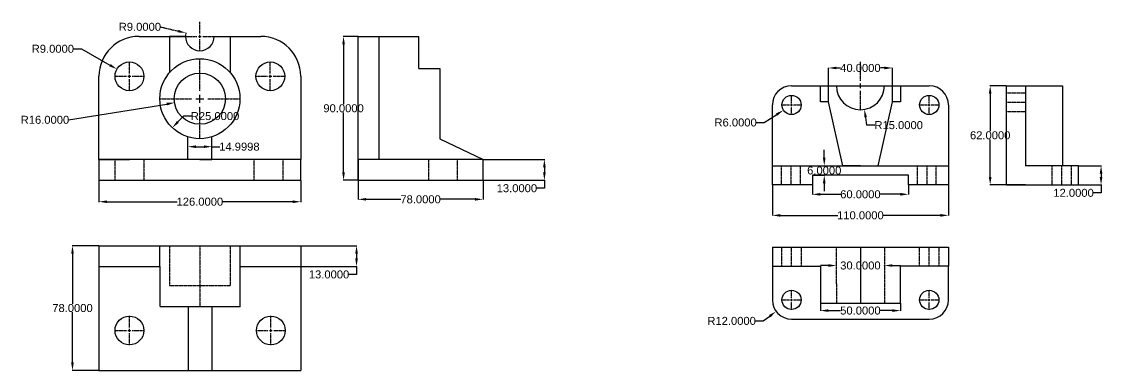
# Model space of a CAD drawing. Header units: inches. Extents: x -272 to 815, y -452 to -151.
# Drawn here: x 140 to 815, y -452 to -234 of the extents above; entities that cross this region are included whole.
import ezdxf

# ---------------------------------------------------------------- set-up
doc = ezdxf.new("R2010")
doc.units = ezdxf.units.IN
doc.header["$MEASUREMENT"] = 0
doc.linetypes.add('CENTER2', pattern=[1.125, 0.75, -0.125, 0.125, -0.125])
doc.layers.add('Centerline', color=1, linetype='CENTER2', plot=False)
doc.styles.get("Standard").update_dxf_attribs({"font": 'arial.ttf'})
doc.dimstyles.get("Standard").update_dxf_attribs({"dimtxt": 5, "dimasz": 5, "dimexe": 0.18, "dimexo": 0.0625, "dimgap": 0.09, "dimtad": 0, "dimtih": 1, "dimtoh": 1, "dimdec": 4, "dimzin": 0, "dimdsep": 46, "dimtxsty": 'Standard', "dimcen": 0.09, "dimadec": 0, "dimazin": 0, "dimtfac": 1, "dimtdec": 4, "dimtofl": 0, "dimtmove": 0, "dimatfit": 3, "dimfxl": 1, "dimtolj": 1, "dimtzin": 0, "dimarcsym": 0})

# ---------------------------------------------------------------- blocks, each defined once
blk = doc.blocks.new('*U11')
at = {"layer": 'Centerline', "color": 0, "linetype": 'CENTER2', "transparency": 16777216}
for p, q in [((0, 1.8), (0, 9.12)), ((-9.12, 0), (-1.8, 0)), ((1.8, 0), (9.12, 0)), ((0, -9.12), (0, -1.8))]:
    blk.add_line(p, q, dxfattribs=at)
at = {"layer": 'Centerline', "color": 0, "linetype": 'Continuous', "transparency": 16777216}
for p, q in [((-0.9, 0), (0.9, 0)), ((0, -0.9), (0, 0.9))]:
    blk.add_line(p, q, dxfattribs=at)
blk = doc.blocks.new('*U12')
at = {"layer": 'Centerline', "color": 0, "linetype": 'CENTER2', "transparency": 16777216}
for p, q in [((0, 1.8), (0, 9.12)), ((-9.12, 0), (-1.8, 0)), ((1.8, 0), (9.12, 0)), ((0, -9.12), (0, -1.8))]:
    blk.add_line(p, q, dxfattribs=at)
at = {"layer": 'Centerline', "color": 0, "linetype": 'Continuous', "transparency": 16777216}
for p, q in [((-0.9, 0), (0.9, 0)), ((0, -0.9), (0, 0.9))]:
    blk.add_line(p, q, dxfattribs=at)
blk = doc.blocks.new('*U13')
at = {"layer": 'Centerline', "color": 0, "linetype": 'CENTER2', "transparency": 16777216}
for p, q in [((0, 5), (0, 25.12)), ((-25.12, 0), (-5, 0)), ((5, 0), (25.12, 0)), ((0, -25.12), (0, -5))]:
    blk.add_line(p, q, dxfattribs=at)
at = {"layer": 'Centerline', "color": 0, "linetype": 'Continuous', "transparency": 16777216}
for p, q in [((-2.5, 0), (2.5, 0)), ((0, -2.5), (0, 2.5))]:
    blk.add_line(p, q, dxfattribs=at)
blk = doc.blocks.new('*D14')
at = {"layer": 'Centerline', "color": 0, "linetype": 'ByBlock', "lineweight": -2, "transparency": 16777216}
for p, q in [((188.25, -332.83), (188.25, -346.38)), ((314.25, -332.83), (314.25, -346.38)), ((193.25, -346.2), (237.14, -346.2)), ((309.25, -346.2), (265.36, -346.2))]:
    blk.add_line(p, q, dxfattribs=at)
at = {"layer": 'Centerline', "color": 0, "linetype": 'ByBlock', "transparency": 16777216}
for points in [[(193.25, -345.37), (193.25, -347.03), (188.25, -346.2)], [(309.25, -345.37), (309.25, -347.03), (314.25, -346.2)]]:
    blk.add_solid(points, dxfattribs=at)
at = {"layer": 'Defpoints', "color": 0, "linetype": 'ByBlock', "transparency": 16777216}
for p in [(188.25, -332.77), (314.25, -332.77), (314.25, -346.2)]:
    blk.add_point(p, dxfattribs=at)
at = {"layer": 'Centerline', "color": 0, "linetype": 'ByBlock', "transparency": 16777216, "insert": (251.25, -346.2), "char_height": 5, "attachment_point": 5}
blk.add_mtext('\\A1;126.0000', dxfattribs=at)
blk = doc.blocks.new('*D15')
at = {"color": 0, "lineweight": -2, "transparency": 16777216}
for p, q in [((172.29, -250.56), (177.29, -250.56)), ((177.29, -250.56), (195.11, -260.8)), ((207.16, -267.77), (207.34, -267.77)), ((207.25, -267.86), (207.25, -267.68))]:
    blk.add_line(p, q, dxfattribs=at)
at = {"color": 0, "transparency": 16777216}
blk.add_solid([(195.53, -260.07), (194.7, -261.52), (199.45, -263.29)], dxfattribs=at)
at = {"layer": 'Defpoints', "color": 0, "transparency": 16777216}
for p in [(199.45, -263.29), (207.25, -267.77)]:
    blk.add_point(p, dxfattribs=at)
at = {"color": 0, "transparency": 16777216, "insert": (159.44, -250.56), "char_height": 5, "attachment_point": 5}
blk.add_mtext('\\A1;R9.0000', dxfattribs=at)
blk = doc.blocks.new('*D16')
at = {"color": 0, "lineweight": -2, "transparency": 16777216}
for p, q in [((251.16, -281.77), (251.34, -281.77)), ((251.25, -281.86), (251.25, -281.68)), ((169.3, -294.99), (230.52, -285.12))]:
    blk.add_line(p, q, dxfattribs=at)
at = {"color": 0, "transparency": 16777216}
blk.add_solid([(230.38, -284.29), (230.65, -285.94), (235.45, -284.32)], dxfattribs=at)
at = {"layer": 'Defpoints', "color": 0, "transparency": 16777216}
for p in [(251.25, -281.77), (235.45, -284.32)]:
    blk.add_point(p, dxfattribs=at)
at = {"color": 0, "transparency": 16777216, "insert": (154.5, -294.99), "char_height": 5, "attachment_point": 5}
blk.add_mtext('\\A1;R16.0000', dxfattribs=at)
blk = doc.blocks.new('*D17')
at = {"color": 0, "lineweight": -2, "transparency": 16777216}
for p, q in [((240.93, -292.66), (237.49, -296.29)), ((245.93, -292.66), (240.93, -292.66))]:
    blk.add_line(p, q, dxfattribs=at)
at = {"color": 0, "transparency": 16777216}
blk.add_solid([(236.89, -295.71), (238.1, -296.86), (234.05, -299.92)], dxfattribs=at)
at = {"layer": 'Defpoints', "color": 0, "transparency": 16777216}
for p in [(251.25, -281.77), (234.05, -299.92)]:
    blk.add_point(p, dxfattribs=at)
at = {"color": 0, "transparency": 16777216, "insert": (260.73, -292.66), "char_height": 5, "attachment_point": 5}
blk.add_mtext('\\A1;R25.0000', dxfattribs=at)
blk = doc.blocks.new('*D18')
at = {"color": 0, "lineweight": -2, "transparency": 16777216}
for p, q in [((243.75, -312.63), (243.75, -311.6)), ((248.75, -311.78), (253.75, -311.78)), ((258.75, -312.61), (258.75, -311.6)), ((258.75, -311.78), (263.75, -311.78))]:
    blk.add_line(p, q, dxfattribs=at)
at = {"color": 0, "transparency": 16777216}
for points in [[(248.75, -310.95), (248.75, -312.61), (243.75, -311.78)], [(253.75, -310.95), (253.75, -312.61), (258.75, -311.78)]]:
    blk.add_solid(points, dxfattribs=at)
at = {"layer": 'Defpoints', "color": 0, "transparency": 16777216}
for p in [(243.75, -312.7), (258.75, -311.78), (258.75, -312.67)]:
    blk.add_point(p, dxfattribs=at)
at = {"color": 0, "transparency": 16777216, "insert": (275.93, -311.78), "char_height": 5, "attachment_point": 5}
blk.add_mtext('\\A1;14.9998', dxfattribs=at)
blk = doc.blocks.new('*D19')
at = {"color": 0, "lineweight": -2, "transparency": 16777216}
for p, q in [((350.03, -242.77), (340.81, -242.77)), ((340.99, -247.77), (340.99, -285.13)), ((340.99, -327.77), (340.99, -290.42)), ((350.03, -332.77), (340.81, -332.77))]:
    blk.add_line(p, q, dxfattribs=at)
at = {"color": 0, "transparency": 16777216}
for points in [[(340.16, -247.77), (341.83, -247.77), (340.99, -242.77)], [(340.16, -327.77), (341.83, -327.77), (340.99, -332.77)]]:
    blk.add_solid(points, dxfattribs=at)
at = {"layer": 'Defpoints', "color": 0, "transparency": 16777216}
for p in [(350.09, -242.77), (340.99, -332.77), (350.09, -332.77)]:
    blk.add_point(p, dxfattribs=at)
at = {"color": 0, "transparency": 16777216, "insert": (340.99, -287.77), "char_height": 5, "attachment_point": 5}
blk.add_mtext('\\A1;90.0000', dxfattribs=at)
blk = doc.blocks.new('*D20')
at = {"color": 0, "lineweight": -2, "transparency": 16777216}
for p, q in [((350.09, -332.83), (350.09, -344.87)), ((428.09, -332.83), (428.09, -344.87)), ((355.09, -344.69), (376.71, -344.69)), ((423.09, -344.69), (401.47, -344.69))]:
    blk.add_line(p, q, dxfattribs=at)
at = {"color": 0, "transparency": 16777216}
for points in [[(355.09, -343.86), (355.09, -345.52), (350.09, -344.69)], [(423.09, -343.86), (423.09, -345.52), (428.09, -344.69)]]:
    blk.add_solid(points, dxfattribs=at)
at = {"layer": 'Defpoints', "color": 0, "transparency": 16777216}
for p in [(350.09, -332.77), (428.09, -332.77), (350.09, -344.69)]:
    blk.add_point(p, dxfattribs=at)
at = {"color": 0, "transparency": 16777216, "insert": (389.09, -344.69), "char_height": 5, "attachment_point": 5}
blk.add_mtext('\\A1;78.0000', dxfattribs=at)
blk = doc.blocks.new('*D21')
at = {"color": 0, "lineweight": -2, "transparency": 16777216}
for p, q in [((314.31, -373.68), (349.27, -373.68)), ((349.09, -378.68), (349.09, -381.68)), ((314.31, -386.68), (349.27, -386.68)), ((349.09, -386.68), (349.09, -391.68)), ((349.09, -391.68), (344.09, -391.68))]:
    blk.add_line(p, q, dxfattribs=at)
at = {"color": 0, "transparency": 16777216}
for points in [[(348.25, -378.68), (349.92, -378.68), (349.09, -373.68)], [(348.25, -381.68), (349.92, -381.68), (349.09, -386.68)]]:
    blk.add_solid(points, dxfattribs=at)
at = {"layer": 'Defpoints', "color": 0, "transparency": 16777216}
for p in [(314.25, -373.68), (314.25, -386.68), (349.09, -386.68)]:
    blk.add_point(p, dxfattribs=at)
at = {"color": 0, "transparency": 16777216, "insert": (331.92, -391.68), "char_height": 5, "attachment_point": 5}
blk.add_mtext('\\A1;13.0000', dxfattribs=at)
blk = doc.blocks.new('*D22')
at = {"color": 0, "lineweight": -2, "transparency": 16777216}
for p, q in [((428.15, -319.77), (466.58, -319.77)), ((466.4, -324.77), (466.4, -327.77)), ((428.15, -332.77), (466.58, -332.77)), ((466.4, -332.77), (466.4, -337.77)), ((466.4, -337.77), (461.4, -337.77))]:
    blk.add_line(p, q, dxfattribs=at)
at = {"color": 0, "transparency": 16777216}
for points in [[(465.57, -324.77), (467.24, -324.77), (466.4, -319.77)], [(465.57, -327.77), (467.24, -327.77), (466.4, -332.77)]]:
    blk.add_solid(points, dxfattribs=at)
at = {"layer": 'Defpoints', "color": 0, "transparency": 16777216}
for p in [(428.09, -319.77), (428.09, -332.77), (466.4, -332.77)]:
    blk.add_point(p, dxfattribs=at)
at = {"color": 0, "transparency": 16777216, "insert": (449.24, -337.77), "char_height": 5, "attachment_point": 5}
blk.add_mtext('\\A1;13.0000', dxfattribs=at)
blk = doc.blocks.new('*D23')
at = {"color": 0, "lineweight": -2, "transparency": 16777216}
for p, q in [((188.19, -373.68), (171.51, -373.68)), ((171.69, -378.68), (171.69, -410.03)), ((171.69, -446.68), (171.69, -415.32)), ((188.19, -451.68), (171.51, -451.68))]:
    blk.add_line(p, q, dxfattribs=at)
at = {"color": 0, "transparency": 16777216}
for points in [[(170.86, -378.68), (172.53, -378.68), (171.69, -373.68)], [(170.86, -446.68), (172.53, -446.68), (171.69, -451.68)]]:
    blk.add_solid(points, dxfattribs=at)
at = {"layer": 'Defpoints', "color": 0, "transparency": 16777216}
for p in [(188.25, -373.68), (171.69, -451.68), (188.25, -451.68)]:
    blk.add_point(p, dxfattribs=at)
at = {"color": 0, "transparency": 16777216, "insert": (171.69, -412.68), "char_height": 5, "attachment_point": 5}
blk.add_mtext('\\A1;78.0000', dxfattribs=at)
blk = doc.blocks.new('*U25')
at = {"layer": 'Centerline', "color": 0, "linetype": 'CENTER2', "transparency": 16777216}
for p, q in [((-6.12, 0), (-1.2, 0)), ((0, 1.2), (0, 6.12)), ((1.2, 0), (6.12, 0)), ((0, -6.12), (0, -1.2))]:
    blk.add_line(p, q, dxfattribs=at)
at = {"layer": 'Centerline', "color": 0, "linetype": 'Continuous', "transparency": 16777216}
for p, q in [((-0.6, 0), (0.6, 0)), ((0, -0.6), (0, 0.6))]:
    blk.add_line(p, q, dxfattribs=at)
blk = doc.blocks.new('*U26')
at = {"layer": 'Centerline', "color": 0, "linetype": 'CENTER2', "transparency": 16777216}
for p, q in [((-6.12, 0), (-1.2, 0)), ((0, 1.2), (0, 6.12)), ((1.2, 0), (6.12, 0)), ((0, -6.12), (0, -1.2))]:
    blk.add_line(p, q, dxfattribs=at)
at = {"layer": 'Centerline', "color": 0, "linetype": 'Continuous', "transparency": 16777216}
for p, q in [((-0.6, 0), (0.6, 0)), ((0, -0.6), (0, 0.6))]:
    blk.add_line(p, q, dxfattribs=at)
blk = doc.blocks.new('*U27')
at = {"layer": 'Centerline', "color": 0, "linetype": 'CENTER2', "transparency": 16777216}
for p, q in [((0, 3), (0, 15.12)), ((-15.12, 0), (-3, 0)), ((3, 0), (15.12, 0)), ((0, -15.12), (0, -3))]:
    blk.add_line(p, q, dxfattribs=at)
at = {"layer": 'Centerline', "color": 0, "linetype": 'Continuous', "transparency": 16777216}
for p, q in [((-1.5, 0), (1.5, 0)), ((0, -1.5), (0, 1.5))]:
    blk.add_line(p, q, dxfattribs=at)
blk = doc.blocks.new('*U28')
at = {"layer": 'Centerline', "color": 0, "linetype": 'CENTER2', "transparency": 16777216}
for p, q in [((-6.12, 0), (-1.2, 0)), ((0, 1.2), (0, 6.12)), ((1.2, 0), (6.12, 0)), ((0, -6.12), (0, -1.2))]:
    blk.add_line(p, q, dxfattribs=at)
at = {"layer": 'Centerline', "color": 0, "linetype": 'Continuous', "transparency": 16777216}
for p, q in [((-0.6, 0), (0.6, 0)), ((0, -0.6), (0, 0.6))]:
    blk.add_line(p, q, dxfattribs=at)
blk = doc.blocks.new('*U29')
at = {"layer": 'Centerline', "color": 0, "linetype": 'CENTER2', "transparency": 16777216}
for p, q in [((-6.12, 0), (-1.2, 0)), ((0, 1.2), (0, 6.12)), ((1.2, 0), (6.12, 0)), ((0, -6.12), (0, -1.2))]:
    blk.add_line(p, q, dxfattribs=at)
at = {"layer": 'Centerline', "color": 0, "linetype": 'Continuous', "transparency": 16777216}
for p, q in [((-0.6, 0), (0.6, 0)), ((0, -0.6), (0, 0.6))]:
    blk.add_line(p, q, dxfattribs=at)
blk = doc.blocks.new('*D31')
at = {"layer": 'Centerline', "color": 0, "linetype": 'ByBlock', "lineweight": -2, "transparency": 16777216}
for p, q in [((754.86, -273.66), (744.63, -273.66)), ((744.81, -278.66), (744.81, -302.02)), ((744.81, -330.66), (744.81, -307.3)), ((754.86, -335.66), (744.63, -335.66))]:
    blk.add_line(p, q, dxfattribs=at)
at = {"layer": 'Centerline', "color": 0, "linetype": 'ByBlock', "transparency": 16777216}
for points in [[(743.97, -278.66), (745.64, -278.66), (744.81, -273.66)], [(743.97, -330.66), (745.64, -330.66), (744.81, -335.66)]]:
    blk.add_solid(points, dxfattribs=at)
at = {"layer": 'Defpoints', "color": 0, "linetype": 'ByBlock', "transparency": 16777216}
for p in [(754.93, -273.66), (744.81, -335.66), (754.93, -335.66)]:
    blk.add_point(p, dxfattribs=at)
at = {"layer": 'Centerline', "color": 0, "linetype": 'ByBlock', "lineweight": -2, "transparency": 16777216, "insert": (744.81, -304.66), "char_height": 5, "attachment_point": 5}
blk.add_mtext('\\A1;62.0000', dxfattribs=at)
blk = doc.blocks.new('*D32')
at = {"layer": 'Centerline', "color": 0, "linetype": 'ByBlock', "lineweight": -2, "transparency": 16777216}
for p, q in [((799.99, -323.66), (814.23, -323.66)), ((814.05, -328.66), (814.05, -330.66)), ((799.99, -335.66), (814.23, -335.66)), ((814.05, -335.66), (814.05, -340.66)), ((814.05, -340.66), (809.05, -340.66))]:
    blk.add_line(p, q, dxfattribs=at)
at = {"layer": 'Centerline', "color": 0, "linetype": 'ByBlock', "transparency": 16777216}
for points in [[(813.21, -328.66), (814.88, -328.66), (814.05, -323.66)], [(813.21, -330.66), (814.88, -330.66), (814.05, -335.66)]]:
    blk.add_solid(points, dxfattribs=at)
at = {"layer": 'Defpoints', "color": 0, "linetype": 'ByBlock', "transparency": 16777216}
for p in [(799.93, -323.66), (799.93, -335.66), (814.05, -335.66)]:
    blk.add_point(p, dxfattribs=at)
at = {"layer": 'Centerline', "color": 0, "linetype": 'ByBlock', "lineweight": -2, "transparency": 16777216, "insert": (796.88, -340.66), "char_height": 5, "attachment_point": 5}
blk.add_mtext('\\A1;12.0000', dxfattribs=at)
blk = doc.blocks.new('*D33')
at = {"layer": 'Centerline', "color": 0, "linetype": 'ByBlock', "lineweight": -2, "transparency": 16777216}
for p, q in [((663.67, -273.66), (663.85, -273.66)), ((663.76, -273.75), (663.76, -273.57)), ((667.87, -298.32), (667.05, -293.39)), ((672.87, -298.32), (667.87, -298.32))]:
    blk.add_line(p, q, dxfattribs=at)
at = {"layer": 'Centerline', "color": 0, "linetype": 'ByBlock', "transparency": 16777216}
blk.add_solid([(667.87, -293.25), (666.23, -293.53), (666.23, -288.46)], dxfattribs=at)
at = {"layer": 'Defpoints', "color": 0, "linetype": 'ByBlock', "transparency": 16777216}
for p in [(663.76, -273.66), (666.23, -288.46)]:
    blk.add_point(p, dxfattribs=at)
at = {"layer": 'Centerline', "color": 0, "linetype": 'ByBlock', "lineweight": -2, "transparency": 16777216, "insert": (687.66, -298.32), "char_height": 5, "attachment_point": 5}
blk.add_mtext('\\A1;R15.0000', dxfattribs=at)
blk = doc.blocks.new('*D37')
at = {"layer": 'Centerline', "color": 0, "linetype": 'ByBlock', "lineweight": -2, "transparency": 16777216}
for p, q in [((643.76, -283.6), (643.76, -262.37)), ((648.76, -262.55), (651.26, -262.55)), ((678.76, -262.55), (676.26, -262.55)), ((683.76, -283.6), (683.76, -262.37))]:
    blk.add_line(p, q, dxfattribs=at)
at = {"layer": 'Centerline', "color": 0, "linetype": 'ByBlock', "transparency": 16777216}
for points in [[(648.76, -261.71), (648.76, -263.38), (643.76, -262.55)], [(678.76, -261.71), (678.76, -263.38), (683.76, -262.55)]]:
    blk.add_solid(points, dxfattribs=at)
at = {"layer": 'Defpoints', "color": 0, "linetype": 'ByBlock', "transparency": 16777216}
for p in [(683.76, -262.55), (643.76, -283.66), (683.76, -283.66)]:
    blk.add_point(p, dxfattribs=at)
at = {"layer": 'Centerline', "color": 0, "linetype": 'ByBlock', "lineweight": -2, "transparency": 16777216, "insert": (663.76, -262.55), "char_height": 5, "attachment_point": 5}
blk.add_mtext('\\A1;40.0000', dxfattribs=at)
blk = doc.blocks.new('*D38')
at = {"layer": 'Centerline', "color": 0, "linetype": 'ByBlock', "lineweight": -2, "transparency": 16777216}
for p, q in [((620.67, -285.66), (620.85, -285.66)), ((620.76, -285.75), (620.76, -285.57)), ((598.68, -296.65), (603.68, -296.65)), ((603.68, -296.65), (611.51, -291.61))]:
    blk.add_line(p, q, dxfattribs=at)
at = {"layer": 'Centerline', "color": 0, "linetype": 'ByBlock', "transparency": 16777216}
blk.add_solid([(611.06, -290.91), (611.96, -292.31), (615.71, -288.91)], dxfattribs=at)
at = {"layer": 'Defpoints', "color": 0, "linetype": 'ByBlock', "transparency": 16777216}
for p in [(615.71, -288.91), (620.76, -285.66)]:
    blk.add_point(p, dxfattribs=at)
at = {"layer": 'Centerline', "color": 0, "linetype": 'ByBlock', "lineweight": -2, "transparency": 16777216, "insert": (585.82, -296.65), "char_height": 5, "attachment_point": 5}
blk.add_mtext('\\A1;R6.0000', dxfattribs=at)
blk = doc.blocks.new('*D40')
at = {"layer": 'Centerline', "color": 0, "linetype": 'ByBlock', "lineweight": -2, "transparency": 16777216}
for p, q in [((638.76, -409.64), (638.76, -414.45)), ((688.76, -409.64), (688.76, -414.45)), ((643.76, -414.27), (651.36, -414.27)), ((683.76, -414.27), (676.16, -414.27))]:
    blk.add_line(p, q, dxfattribs=at)
at = {"layer": 'Centerline', "color": 0, "linetype": 'ByBlock', "transparency": 16777216}
for points in [[(643.76, -413.44), (643.76, -415.1), (638.76, -414.27)], [(683.76, -413.44), (683.76, -415.1), (688.76, -414.27)]]:
    blk.add_solid(points, dxfattribs=at)
at = {"layer": 'Defpoints', "color": 0, "linetype": 'ByBlock', "transparency": 16777216}
for p in [(638.76, -409.58), (688.76, -409.58), (688.76, -414.27)]:
    blk.add_point(p, dxfattribs=at)
at = {"layer": 'Centerline', "color": 0, "linetype": 'ByBlock', "lineweight": -2, "transparency": 16777216, "insert": (663.76, -414.27), "char_height": 5, "attachment_point": 5}
blk.add_mtext('\\A1;50.0000', dxfattribs=at)
blk = doc.blocks.new('*D41')
at = {"layer": 'Centerline', "color": 0, "linetype": 'ByBlock', "lineweight": -2, "transparency": 16777216}
for p, q in [((608.76, -335.72), (608.76, -354.9)), ((718.76, -335.72), (718.76, -354.9)), ((613.76, -354.72), (649.65, -354.72)), ((713.76, -354.72), (677.87, -354.72))]:
    blk.add_line(p, q, dxfattribs=at)
at = {"layer": 'Centerline', "color": 0, "linetype": 'ByBlock', "transparency": 16777216}
for points in [[(613.76, -353.88), (613.76, -355.55), (608.76, -354.72)], [(713.76, -353.88), (713.76, -355.55), (718.76, -354.72)]]:
    blk.add_solid(points, dxfattribs=at)
at = {"layer": 'Defpoints', "color": 0, "linetype": 'ByBlock', "transparency": 16777216}
for p in [(608.76, -335.66), (718.76, -335.66), (718.76, -354.72)]:
    blk.add_point(p, dxfattribs=at)
at = {"layer": 'Centerline', "color": 0, "linetype": 'ByBlock', "lineweight": -2, "transparency": 16777216, "insert": (663.76, -354.72), "char_height": 5, "attachment_point": 5}
blk.add_mtext('\\A1;110.0000', dxfattribs=at)
blk = doc.blocks.new('*D42')
at = {"layer": 'Centerline', "color": 0, "linetype": 'ByBlock', "lineweight": -2, "transparency": 16777216}
for p, q in [((633.76, -335.72), (633.76, -341.74)), ((693.76, -335.72), (693.76, -341.74)), ((638.76, -341.56), (651.34, -341.56)), ((688.76, -341.56), (676.18, -341.56))]:
    blk.add_line(p, q, dxfattribs=at)
at = {"layer": 'Centerline', "color": 0, "linetype": 'ByBlock', "transparency": 16777216}
for points in [[(638.76, -340.72), (638.76, -342.39), (633.76, -341.56)], [(688.76, -340.72), (688.76, -342.39), (693.76, -341.56)]]:
    blk.add_solid(points, dxfattribs=at)
at = {"layer": 'Defpoints', "color": 0, "linetype": 'ByBlock', "transparency": 16777216}
for p in [(633.76, -335.66), (693.76, -335.66), (693.76, -341.56)]:
    blk.add_point(p, dxfattribs=at)
at = {"layer": 'Centerline', "color": 0, "linetype": 'ByBlock', "lineweight": -2, "transparency": 16777216, "insert": (663.76, -341.56), "char_height": 5, "attachment_point": 5}
blk.add_mtext('\\A1;60.0000', dxfattribs=at)
blk = doc.blocks.new('*D43')
at = {"layer": 'Centerline', "color": 0, "linetype": 'ByBlock', "lineweight": -2, "transparency": 16777216}
for p, q in [((641.18, -318.66), (641.18, -313.66)), ((633.82, -323.66), (641.36, -323.66)), ((633.82, -329.66), (641.36, -329.66)), ((641.18, -334.66), (641.18, -339.66))]:
    blk.add_line(p, q, dxfattribs=at)
at = {"layer": 'Centerline', "color": 0, "linetype": 'ByBlock', "transparency": 16777216}
for points in [[(640.34, -318.66), (642.01, -318.66), (641.18, -323.66)], [(640.34, -334.66), (642.01, -334.66), (641.18, -329.66)]]:
    blk.add_solid(points, dxfattribs=at)
at = {"layer": 'Defpoints', "color": 0, "linetype": 'ByBlock', "transparency": 16777216}
for p in [(633.76, -323.66), (641.18, -323.66), (633.76, -329.66)]:
    blk.add_point(p, dxfattribs=at)
at = {"layer": 'Centerline', "color": 0, "linetype": 'ByBlock', "lineweight": -2, "transparency": 16777216, "insert": (641.18, -326.66), "char_height": 5, "attachment_point": 5}
blk.add_mtext('\\A1;6.0000', dxfattribs=at)
blk = doc.blocks.new('*D44')
at = {"layer": 'Centerline', "color": 0, "linetype": 'ByBlock', "lineweight": -2, "transparency": 16777216}
for p, q in [((643.76, -386.08), (638.76, -386.08)), ((648.76, -386.02), (648.76, -385.9)), ((678.76, -386.02), (678.76, -385.9)), ((683.76, -386.08), (688.76, -386.08))]:
    blk.add_line(p, q, dxfattribs=at)
at = {"layer": 'Centerline', "color": 0, "linetype": 'ByBlock', "transparency": 16777216}
for points in [[(643.76, -385.25), (643.76, -386.92), (648.76, -386.08)], [(683.76, -385.25), (683.76, -386.92), (678.76, -386.08)]]:
    blk.add_solid(points, dxfattribs=at)
at = {"layer": 'Defpoints', "color": 0, "linetype": 'ByBlock', "transparency": 16777216}
for p in [(648.76, -386.08), (678.76, -386.08), (678.76, -386.08)]:
    blk.add_point(p, dxfattribs=at)
at = {"layer": 'Centerline', "color": 0, "linetype": 'ByBlock', "lineweight": -2, "transparency": 16777216, "insert": (663.76, -386.08), "char_height": 5, "attachment_point": 5}
blk.add_mtext('\\A1;30.0000', dxfattribs=at)
blk = doc.blocks.new('*D45')
at = {"layer": 'Centerline', "color": 0, "linetype": 'ByBlock', "lineweight": -2, "transparency": 16777216}
for p, q in [((620.67, -407.58), (620.85, -407.58)), ((620.76, -407.67), (620.76, -407.49)), ((603.13, -420.74), (607.13, -417.75)), ((598.13, -420.74), (603.13, -420.74))]:
    blk.add_line(p, q, dxfattribs=at)
at = {"layer": 'Centerline', "color": 0, "linetype": 'ByBlock', "transparency": 16777216}
blk.add_solid([(606.64, -417.08), (607.63, -418.42), (611.14, -414.76)], dxfattribs=at)
at = {"layer": 'Defpoints', "color": 0, "linetype": 'ByBlock', "transparency": 16777216}
for p in [(620.76, -407.58), (611.14, -414.76)]:
    blk.add_point(p, dxfattribs=at)
at = {"layer": 'Centerline', "color": 0, "linetype": 'ByBlock', "lineweight": -2, "transparency": 16777216, "insert": (583.33, -420.74), "char_height": 5, "attachment_point": 5}
blk.add_mtext('\\A1;R12.0000', dxfattribs=at)
blk = doc.blocks.new('*D46')
at = {"layer": 'Centerline', "color": 0, "lineweight": -2, "transparency": 16777216}
for p, q in [((226.64, -236.82), (237.64, -239.48)), ((251.16, -242.77), (251.34, -242.77)), ((251.25, -242.86), (251.25, -242.68))]:
    blk.add_line(p, q, dxfattribs=at)
blk.add_arc((251.25, -242.77), 9, 165.24893, 179.60211, dxfattribs=at)
at = {"layer": 'Centerline', "color": 0, "transparency": 16777216}
blk.add_solid([(237.84, -238.67), (237.45, -240.29), (242.5, -240.66)], dxfattribs=at)
at = {"layer": 'Defpoints', "color": 0, "transparency": 16777216}
for p in [(242.5, -240.66), (251.25, -242.77)]:
    blk.add_point(p, dxfattribs=at)
at = {"layer": 'Centerline', "color": 0, "transparency": 16777216, "insert": (213.79, -236.82), "char_height": 5, "attachment_point": 5}
blk.add_mtext('\\A1;R9.0000', dxfattribs=at)
blk = doc.blocks.new('*U47')
at = {"layer": 'Centerline', "color": 0, "linetype": 'CENTER2', "transparency": 16777216}
for p, q in [((0, 1.8), (0, 9.12)), ((-9.12, 0), (-1.8, 0)), ((1.8, 0), (9.12, 0)), ((0, -9.12), (0, -1.8))]:
    blk.add_line(p, q, dxfattribs=at)
at = {"layer": 'Centerline', "color": 0, "linetype": 'Continuous', "transparency": 16777216}
for p, q in [((-0.9, 0), (0.9, 0)), ((0, -0.9), (0, 0.9))]:
    blk.add_line(p, q, dxfattribs=at)
blk = doc.blocks.new('*U48')
at = {"layer": 'Centerline', "color": 0, "linetype": 'CENTER2', "transparency": 16777216}
for p, q in [((0, 1.8), (0, 9.12)), ((-9.12, 0), (-1.8, 0)), ((1.8, 0), (9.12, 0)), ((0, -9.12), (0, -1.8))]:
    blk.add_line(p, q, dxfattribs=at)
at = {"layer": 'Centerline', "color": 0, "linetype": 'Continuous', "transparency": 16777216}
for p, q in [((-0.9, 0), (0.9, 0)), ((0, -0.9), (0, 0.9))]:
    blk.add_line(p, q, dxfattribs=at)
blk = doc.blocks.new('*U49')
at = {"layer": 'Centerline', "color": 0, "linetype": 'CENTER2', "transparency": 16777216}
for p, q in [((0, 1.8), (0, 9.12)), ((-9.12, 0), (-1.8, 0)), ((1.8, 0), (9.12, 0)), ((0, -9.12), (0, -1.8))]:
    blk.add_line(p, q, dxfattribs=at)
at = {"layer": 'Centerline', "color": 0, "linetype": 'Continuous', "transparency": 16777216}
for p, q in [((-0.9, 0), (0.9, 0)), ((0, -0.9), (0, 0.9))]:
    blk.add_line(p, q, dxfattribs=at)

msp = doc.modelspace()

# ---------------------------------------------------------------- linework, layer by layer
for p, q in [((213.24956, -242.77233), (242.24956, -242.77233)), ((242.24956, -242.77233), (232.24956, -242.77233)), ((232.24956, -242.77233), (232.24956, -265.52425)), ((260.24956, -242.77233), (289.24956, -242.77233)), ((260.24956, -242.77233), (270.24956, -242.77832)), ((270.24956, -242.77832), (270.24956, -265.52425)), ((350.09175, -332.77233), (350.09175, -242.77233)), ((350.09175, -242.77233), (363.09175, -242.77233)), ((363.09175, -242.77233), (363.09175, -319.77233)), ((363.09175, -242.77233), (388.09175, -242.77233)), ((388.09175, -262.96666), (388.09175, -242.77233)), ((388.09175, -262.96666), (401.09175, -262.96666)), ((401.09175, -262.96666), (401.09175, -306.77287)), ((188.24956, -319.77233), (188.24956, -267.77233)), ((314.24956, -267.77233), (314.24956, -319.77233)), ((620.76017, -273.66111), (706.76017, -273.66111)), ((638.76017, -283.66111), (638.76017, -273.66111)), ((663.76017, -273.66111), (688.76017, -273.66111)), ((688.76017, -273.66111), (688.76017, -283.66111)), ((754.92587, -335.66111), (754.92587, -273.66111)), ((754.92587, -273.66111), (766.92587, -273.66111)), ((766.92587, -273.66111), (766.92587, -323.66111)), ((766.92587, -273.66111), (789.92587, -273.66111)), ((789.92587, -273.66111), (789.92587, -323.66111)), ((608.76017, -323.66111), (608.76017, -285.66111)), ((643.76017, -283.66111), (638.76017, -283.66111)), ((652.76017, -323.66111), (643.76017, -283.66111)), ((674.75999, -323.7241), (683.76017, -283.66111)), ((688.76017, -283.66111), (683.76017, -283.66111)), ((688.76017, -283.66111), (683.76017, -283.66111)), ((688.76017, -283.66111), (683.76017, -283.66111)), ((688.76017, -283.66111), (683.76017, -283.66111)), ((718.76017, -285.66111), (718.76017, -323.66111)), ((243.74956, -319.77233), (243.74956, -305.62081)), ((258.74936, -319.71744), (258.74936, -305.62087)), ((401.09175, -306.77287), (428.09175, -319.77233)), ((314.24956, -319.77233), (188.24956, -319.77233)), ((188.24956, -319.77233), (188.24956, -332.77233)), ((188.24956, -319.77233), (207.24956, -319.77233)), ((251.24956, -319.77233), (243.74956, -319.77233)), ((251.24956, -319.77233), (258.74936, -319.71744)), ((251.24956, -319.77233), (258.74936, -319.71744)), ((314.24956, -332.77233), (314.24956, -319.77233)), ((428.09175, -319.77233), (350.09175, -319.77233)), ((350.09175, -319.77233), (350.09175, -332.77233)), ((428.09175, -332.77233), (428.09175, -319.77233)), ((608.76017, -323.66111), (718.76017, -323.66111)), ((608.76017, -335.66111), (608.76017, -323.66111)), ((663.76017, -323.66111), (652.76017, -323.66111)), ((718.76017, -323.66111), (718.76017, -335.66111)), ((799.92587, -323.66111), (766.92587, -323.66111)), ((799.92587, -335.66111), (799.92587, -323.66111)), ((693.76017, -329.66111), (633.76017, -329.66111)), ((633.76017, -329.66111), (633.76017, -335.66111)), ((693.76017, -335.66111), (693.76017, -329.66111)), ((188.24956, -332.77233), (314.24956, -332.77233)), ((350.09175, -332.77233), (428.09175, -332.77233)), ((633.76017, -335.66111), (608.76017, -335.66111)), ((718.76017, -335.66111), (693.76017, -335.66111)), ((766.92587, -335.66111), (754.92587, -335.66111)), ((754.92587, -335.66111), (799.92587, -335.66111)), ((188.24956, -373.67717), (188.24956, -386.67717)), ((188.24956, -373.67717), (188.24956, -451.67717)), ((188.24956, -373.67717), (314.24956, -373.67717)), ((188.24956, -373.67717), (188.24956, -386.67717)), ((226.31096, -386.67717), (226.31096, -373.67717)), ((276.4298, -411.97572), (276.4298, -373.97572)), ((314.24956, -373.67717), (314.24956, -451.67717)), ((608.76017, -374.5821), (718.76017, -374.5821)), ((608.76017, -374.5821), (608.76017, -386.5821)), ((608.76017, -374.5821), (608.76017, -407.5821)), ((663.76017, -374.5821), (663.76017, -409.5821)), ((663.76017, -374.5821), (678.76017, -374.5821)), ((718.76017, -374.5821), (718.76017, -386.5821)), ((188.24956, -386.67717), (226.31096, -386.67717)), ((226.31096, -386.67717), (226.31096, -411.79535)), ((276.4298, -386.67717), (314.24956, -386.67717)), ((608.76017, -386.5821), (638.76017, -386.5821)), ((638.76017, -386.5821), (638.76017, -409.5821)), ((718.76017, -386.5821), (688.76017, -386.5821)), ((688.76017, -409.5821), (688.76017, -386.5821)), ((718.76017, -407.5821), (718.76017, -386.5821)), ((638.76017, -409.5821), (688.76017, -409.5821)), ((226.40719, -411.79535), (276.4298, -411.79535)), ((243.92996, -411.88554), (243.92996, -451.67717)), ((251.42996, -411.88554), (251.42996, -411.88554)), ((258.92996, -451.67717), (258.92996, -411.91259)), ((620.76017, -419.5821), (706.76017, -419.5821)), ((188.24956, -451.67717), (314.24956, -451.67717)), ((243.92996, -451.67717), (258.92996, -451.67717))]:
    msp.add_line(p, q)
for centre, radius in [((207.24956, -267.77233), 9), ((251.24956, -281.77233), 25), ((295.24956, -267.77233), 9), ((251.24956, -281.77233), 16), ((620.76017, -285.66111), 6), ((706.76017, -285.66111), 6), ((620.76017, -407.5821), 6), ((706.76017, -407.5821), 6), ((207.24956, -426.67717), 9), ((295.59109, -426.67717), 9)]:
    msp.add_circle(centre, radius)
for centre, radius, start, end in [((213.24956, -267.77233), 25, 90, 180), ((251.24956, -242.77233), 9, 180, 0), ((289.24956, -267.77233), 25, 0, 90), ((620.76017, -285.66111), 12, 90, 180), ((663.76017, -273.66111), 15, 180, 0), ((706.76017, -285.66111), 12, 0, 90), ((620.76017, -407.5821), 12, 180, 270), ((706.76017, -407.5821), 12, 270, 0)]:
    msp.add_arc(centre, radius, start, end)
at = {"layer": 'Centerline'}
for p, q in [((754.92587, -278.04111), (766.92587, -278.04111)), ((766.92587, -284.04111), (754.92587, -284.04111)), ((766.92587, -290.04111), (754.92587, -290.04111)), ((198.24956, -332.77233), (198.24956, -319.77233)), ((216.24956, -319.77233), (216.24956, -332.77233)), ((285.24956, -332.77233), (285.24956, -319.77233)), ((303.24956, -332.77233), (303.24956, -319.77233)), ((394.09187, -319.77233), (394.09187, -332.77233)), ((403.09187, -319.69439), (403.09187, -319.77233)), ((412.09187, -332.77233), (412.09187, -319.77233)), ((614.37986, -323.66111), (614.37986, -335.66111)), ((620.37986, -323.66111), (620.37986, -335.66111)), ((626.37946, -335.75952), (626.37946, -323.66111)), ((699.16435, -323.66111), (699.16435, -335.66111)), ((705.16435, -323.66111), (705.16435, -335.66111)), ((711.16435, -335.66111), (711.16435, -323.66111)), ((783.42587, -335.66111), (783.42587, -323.66111)), ((789.42587, -323.66111), (789.42587, -335.66111)), ((795.42587, -323.66111), (795.42587, -335.66111)), ((232.24987, -373.56933), (232.24987, -398.56933)), ((251.24956, -373.67717), (251.24956, -411.79535)), ((270.24925, -373.78502), (270.24925, -398.78502)), ((614.76017, -386.5821), (614.76017, -374.5821)), ((620.76017, -386.5821), (620.76017, -374.5821)), ((626.76017, -374.5821), (626.76017, -386.5821)), ((648.76017, -397.5821), (648.76017, -374.5821)), ((678.76017, -374.5821), (678.76017, -397.5821)), ((700.76017, -386.5821), (700.76017, -374.5821)), ((706.76017, -386.5821), (706.76017, -374.5821)), ((712.76017, -374.5821), (712.76017, -386.5821)), ((648.76017, -397.5821), (648.76017, -409.5821)), ((678.76017, -397.5821), (678.76017, -409.5821)), ((232.24987, -398.56933), (270.24925, -398.56933))]:
    msp.add_line(p, q, dxfattribs=at)

# ---------------------------------------------------------------- block references
at = {"layer": 'Centerline', "linetype": 'CENTER2'}
for name, p in [('*U47', (251.24956, -242.77233)), ('*U12', (207.24956, -267.77233)), ('*U13', (251.24956, -281.77233)), ('*U11', (295.24956, -267.77233)), ('*U27', (663.76017, -273.66111)), ('*U25', (620.76017, -285.66111)), ('*U26', (706.76017, -285.66111)), ('*U28', (620.76017, -407.5821)), ('*U29', (706.76017, -407.5821)), ('*U48', (207.24956, -426.67717)), ('*U49', (295.59109, -426.67717))]:
    msp.add_blockref(name, p, dxfattribs=at)

# ---------------------------------------------------------------- dimensions: what is measured, and where the dimension line sits
at = {"color": 40, "true_color": 0xf8d731}
for base, p1, p2, picture, middle in [((340.99355, -332.77233), (350.09175, -242.77233), (350.09175, -332.77233), '*D19', (340.99355, -287.77233)), ((466.4026, -332.77233), (428.09175, -319.77233), (428.09175, -332.77233), '*D22', (449.23552, -337.77233)), ((171.69171, -451.67717), (188.24956, -373.67717), (188.24956, -451.67717), '*D23', (171.69171, -412.67717)), ((349.08696, -386.67717), (314.24956, -373.67717), (314.24956, -386.67717), '*D21', (331.91988, -391.67717))]:
    dim = msp.add_linear_dim(base=base, p1=p1, p2=p2, angle=90, dimstyle='Standard', dxfattribs=at)
    dim.commit()
    dim.dimension.update_dxf_attribs({"geometry": picture, "text_midpoint": middle})
for center, mpoint, picture, middle in [((207.24956, -267.77233), (199.44601, -263.28851), '*D15', (159.43558, -250.55694)), ((251.24956, -281.77233), (235.45366, -284.31978), '*D16', (169.29593, -294.98922))]:
    dim = msp.add_radius_dim(center=center, mpoint=mpoint, dimstyle='Standard', dxfattribs=at)
    dim.commit()
    dim.dimension.update_dxf_attribs({"geometry": picture, "text_midpoint": middle, "dimtype": 164})
dim = msp.add_radius_dim(center=(251.24956, -281.77233), mpoint=(234.0507, -299.91617), dimstyle='Standard')
dim.commit()
dim.dimension.update_dxf_attribs({"geometry": '*D17', "text_midpoint": (260.72522, -292.65864), "dimtype": 164})
dim = msp.add_linear_dim(base=(258.74936, -311.7793), p1=(243.74956, -312.69657), p2=(258.74936, -312.66915), dimstyle='Standard')
dim.commit()
dim.dimension.update_dxf_attribs({"geometry": '*D18', "text_midpoint": (275.93008, -311.7793)})
dim = msp.add_linear_dim(base=(350.09175, -344.69065), p1=(428.09175, -332.77233), p2=(350.09175, -332.77233), dimstyle='Standard', dxfattribs=at)
dim.commit()
dim.dimension.update_dxf_attribs({"geometry": '*D20', "text_midpoint": (389.09175, -344.69065)})
at = {"layer": 'Centerline', "color": 2, "true_color": 0xf1eb1f}
dim = msp.add_radius_dim(center=(251.24956, -242.77233), mpoint=(242.5021, -240.65526), dimstyle='Standard', dxfattribs=at)
dim.commit()
dim.dimension.update_dxf_attribs({"geometry": '*D46', "text_midpoint": (226.64395, -236.81726), "dimtype": 164})
at = {"layer": 'Centerline', "color": 40, "linetype": 'ByBlock', "lineweight": -2, "true_color": 0xf8d731}
for base, p1, p2, picture, middle in [((683.76017, -262.54651), (643.76017, -283.66111), (683.76017, -283.66111), '*D37', (663.76017, -262.54651)), ((718.76017, -354.71697), (608.76017, -335.66111), (718.76017, -335.66111), '*D41', (663.76017, -354.71697)), ((693.76017, -341.55762), (633.76017, -335.66111), (693.76017, -335.66111), '*D42', (663.76017, -341.55762)), ((678.76017, -386.0821), (648.76017, -386.0821), (678.76017, -386.0821), '*D44', (663.76017, -386.0821)), ((688.76017, -414.27167), (638.76017, -409.5821), (688.76017, -409.5821), '*D40', (663.76017, -414.27167))]:
    dim = msp.add_linear_dim(base=base, p1=p1, p2=p2, dimstyle='Standard', dxfattribs=at)
    dim.commit()
    dim.dimension.update_dxf_attribs({"geometry": picture, "text_midpoint": middle})
for center, mpoint, picture, middle in [((663.76017, -273.66111), (666.22545, -288.45713), '*D33', (687.66395, -298.32115)), ((620.76017, -407.5821), (611.14167, -414.75737), '*D45', (583.33127, -420.73675))]:
    dim = msp.add_radius_dim(center=center, mpoint=mpoint, dimstyle='Standard', dxfattribs=at)
    dim.commit()
    dim.dimension.update_dxf_attribs({"geometry": picture, "text_midpoint": middle})
for base, p1, p2, picture, middle in [((744.80637, -335.66111), (754.92587, -273.66111), (754.92587, -335.66111), '*D31', (744.80637, -304.66111)), ((641.17581, -323.66111), (633.76017, -329.66111), (633.76017, -323.66111), '*D43', (641.17581, -326.66111)), ((814.04609, -335.66111), (799.92587, -323.66111), (799.92587, -335.66111), '*D32', (796.879, -340.66111))]:
    dim = msp.add_linear_dim(base=base, p1=p1, p2=p2, angle=90, dimstyle='Standard', dxfattribs=at)
    dim.commit()
    dim.dimension.update_dxf_attribs({"geometry": picture, "text_midpoint": middle})
dim = msp.add_radius_dim(center=(620.76017, -285.66111), mpoint=(615.71373, -288.90663), dimstyle='Standard', dxfattribs=at)
dim.commit()
dim.dimension.update_dxf_attribs({"geometry": '*D38', "text_midpoint": (585.824, -296.64807), "dimtype": 164})
at = {"layer": 'Centerline', "color": 41, "linetype": 'ByBlock', "true_color": 0xf4ee51}
dim = msp.add_linear_dim(base=(314.24956, -346.20148), p1=(188.24956, -332.77233), p2=(314.24956, -332.77233), dimstyle='Standard', dxfattribs=at)
dim.commit()
dim.dimension.update_dxf_attribs({"geometry": '*D14', "text_midpoint": (251.24956, -346.20148)})

doc.saveas('drawing.dxf')
